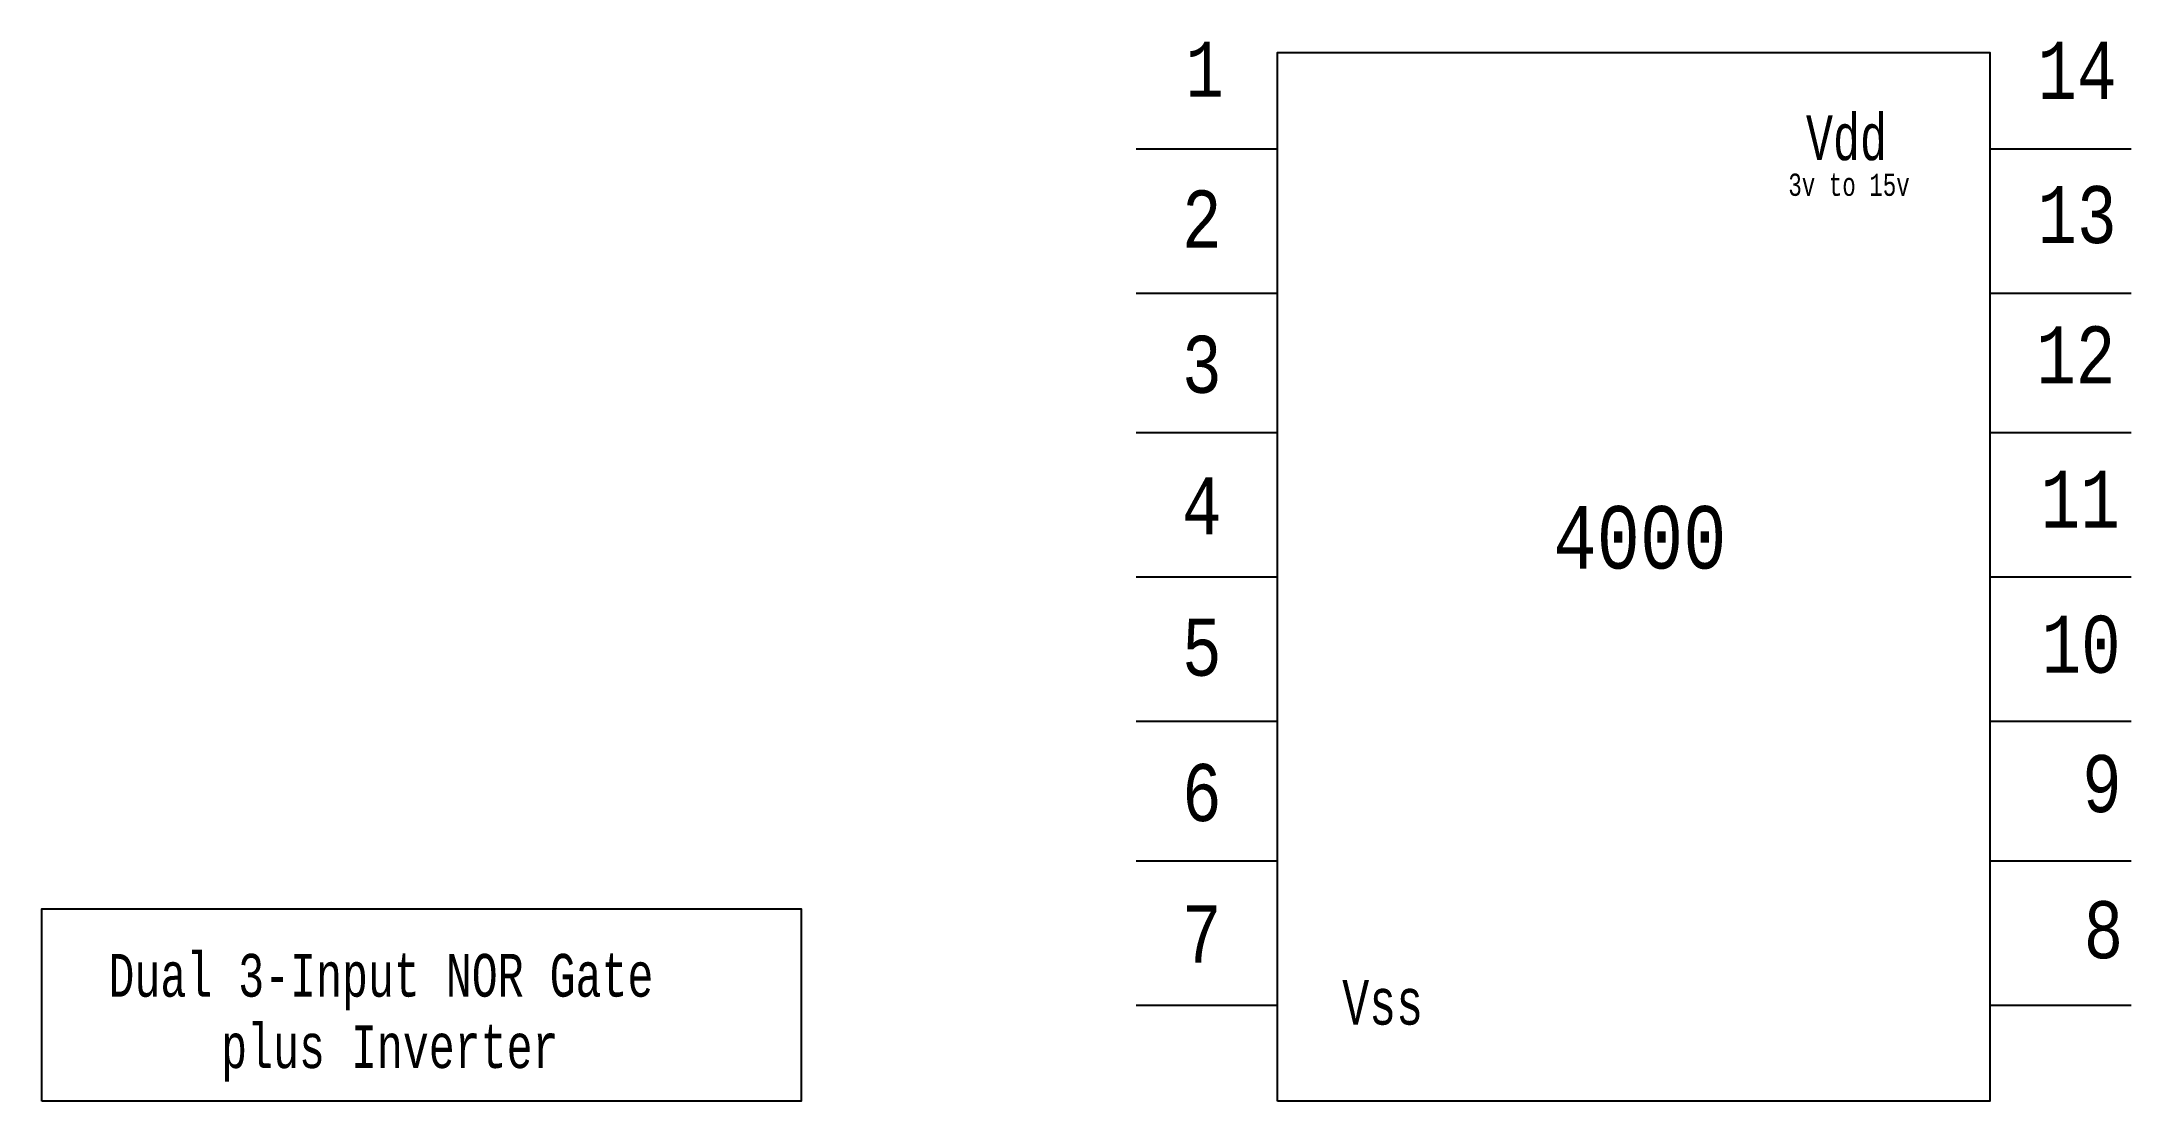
# Model space of a CAD drawing. Extents: x 1.8 to 10.59, y 2 to 6.46.
import ezdxf

# ---------------------------------------------------------------- set-up
doc = ezdxf.new("R2010")
doc.units = 0
doc.header["$LTSCALE"] = 0.5
doc.header["$MEASUREMENT"] = 0
doc.layers.add('1', color=7, linetype='CONTINUOUS')
doc.styles.add('MONOTXT', font='MONOTXT')

msp = doc.modelspace()

# ---------------------------------------------------------------- linework, layer by layer
at = {"layer": '1', "color": 7}
for p, q in [((6.404049, 6.006742), (6.99824, 6.006742)), ((9.991198, 6.006742), (10.58539, 6.006742)), ((6.404049, 5.4), (6.99824, 5.4)), ((9.991198, 5.4), (10.58539, 5.4)), ((6.404049, 4.813483), (6.99824, 4.813483)), ((9.991198, 4.813483), (10.58539, 4.813483)), ((6.404049, 4.206742), (6.99824, 4.206742)), ((9.991198, 4.206742), (10.58539, 4.206742)), ((6.404049, 3.6), (6.99824, 3.6)), ((9.991198, 3.6), (10.58539, 3.6)), ((6.404049, 3.013484), (6.99824, 3.013484)), ((9.991198, 3.013484), (10.58539, 3.013484)), ((6.404049, 2.406742), (6.99824, 2.406742)), ((9.991198, 2.406742), (10.58539, 2.406742))]:
    msp.add_line(p, q, dxfattribs=at)
for points in [[(6.99824, 2.002247), (6.99824, 6.411236), (9.991198, 6.411236), (9.991198, 2.002247)], [(1.804577, 2.002247), (1.804577, 2.811236), (4.995599, 2.811236), (4.995599, 2.002247)]]:
    msp.add_lwpolyline(points, close=True, dxfattribs=at)

# ---------------------------------------------------------------- texts
at = {"layer": '1', "color": 7, "style": 'MONOTXT', "width": 0.8}
for s, height, p in [('1', 0.2304, (6.611624, 6.226339)), ('14', 0.24, (10.19142, 6.216484)), ('2', 0.24, (6.596592, 5.591741)), ('13', 0.24, (10.19142, 5.610245)), ('3', 0.24, (6.596592, 4.980753)), ('12', 0.24, (10.18661, 5.020236)), ('11', 0.24, (10.20473, 4.413997)), ('4', 0.24, (6.596592, 4.385998)), ('10', 0.24, (10.20862, 3.803762)), ('5', 0.24, (6.596592, 3.791241)), ('9', 0.24, (10.37926, 3.217747)), ('6', 0.24, (6.596592, 3.180255)), ('7', 0.24, (6.596592, 2.585501)), ('8', 0.24, (10.38568, 2.603285))]:
    msp.add_text(s, height=height, rotation=0.0000007, dxfattribs=at).set_placement(p)
at = {"layer": '1', "color": 7, "style": 'MONOTXT'}
for s, height, width, p in [('Vdd', 0.1872, 0.7, (9.218534, 5.95984)), ('3v to 15v', 0.0936, 0.7, (9.144361, 5.808903)), ('4000', 0.2625, 0.8, (8.157378, 4.242087)), ('Dual 3-Input NOR Gate', 0.18, 0.7, (2.084786, 2.441784)), ('Vss', 0.1872, 0.7, (7.269623, 2.324372)), ('plus Inverter', 0.18, 0.7, (2.558548, 2.141784))]:
    msp.add_text(s, height=height, dxfattribs=dict(at, width=width)).set_placement(p)

doc.saveas('drawing.dxf')
